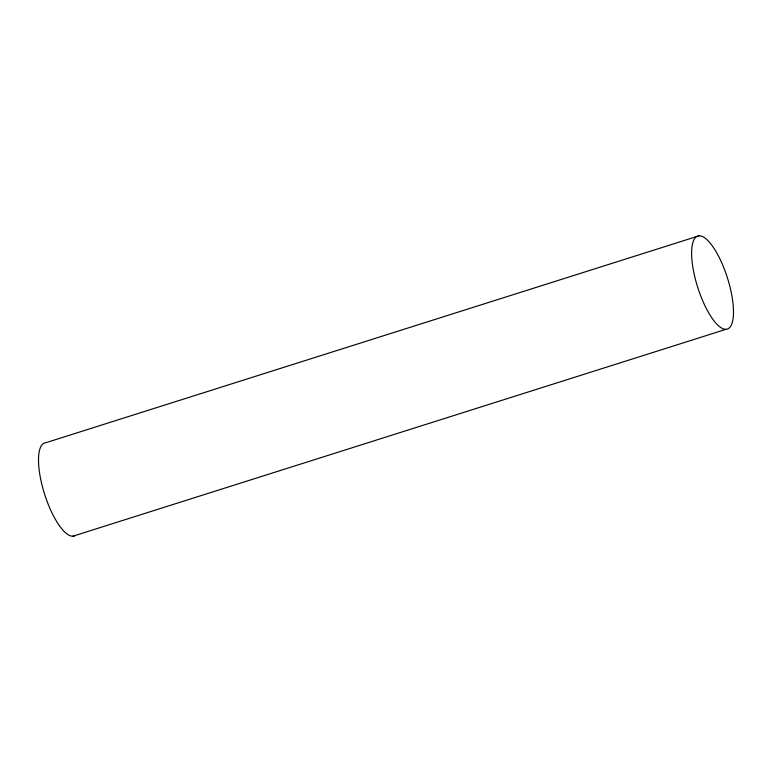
<?xml version="1.0" encoding="UTF-8"?>
<svg xmlns="http://www.w3.org/2000/svg" width="772" height="772" viewBox="0 0 772 772"><rect width="100%" height="100%" fill="white"/><g stroke="black" fill="none" stroke-linecap="round" stroke-linejoin="round"><path stroke-width="1.16" d="M699.046 235.798L45.963 442.684A48.81 15.594 72.4 0 0 44.371 493.462A48.81 15.594 72.4 0 0 74.932 535.672M72.954 536.202L726.037 329.316A48.81 15.594 72.4 0 0 719.649 258.35A48.81 15.594 72.4 0 0 691.934 260.01A48.81 15.594 72.4 0 0 726.037 329.316"/></g></svg>
